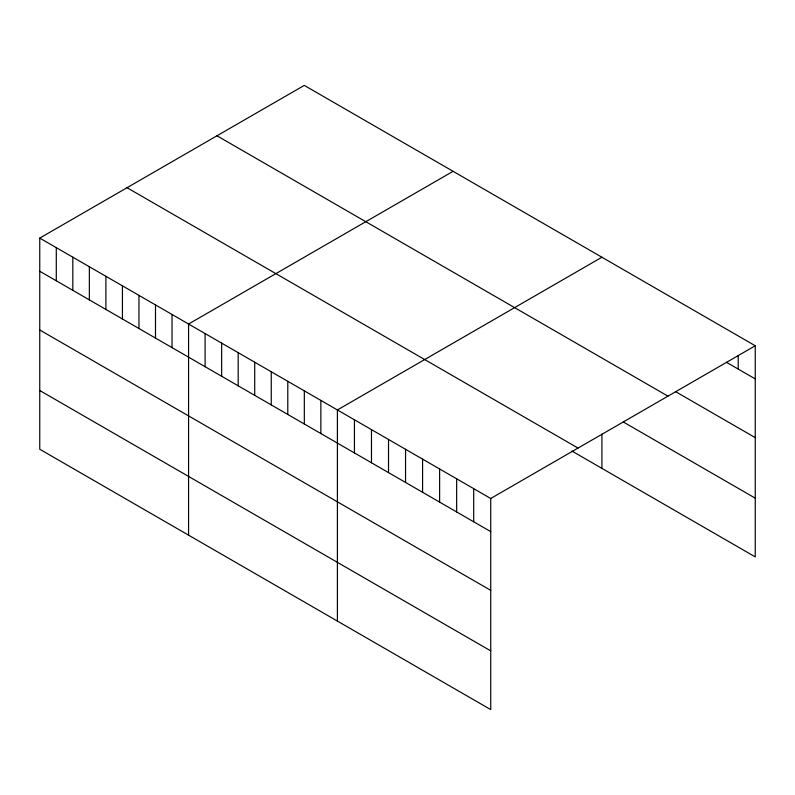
<?xml version="1.0" encoding="UTF-8"?>
<svg xmlns="http://www.w3.org/2000/svg" width="795" height="795" viewBox="0 0 795 795"><rect width="100%" height="100%" fill="white"/><g stroke="black" fill="none" stroke-linecap="round" stroke-linejoin="round"><path stroke-width="1.19" d="M39.75 238.102L490.734 498.485L490.734 709.607L39.75 449.235L39.75 238.102L304.266 85.393L755.25 345.765L755.25 556.898L571.943 451.063M453.09 171.313L188.574 324.032L188.574 535.164M601.914 257.232L337.398 409.952L337.398 621.084M490.734 498.485L755.25 345.765M726.501 362.311L755.25 378.907M675.392 391.538L755.25 437.638M216.975 135.786L667.959 396.158M623.21 421.926L755.25 498.157M127.041 187.709L578.025 448.082M39.75 271.244L490.734 531.626M39.75 329.985L490.734 590.357M39.75 390.504L490.734 650.876M738.217 355.564L738.217 369.069M601.914 434.1L601.914 468.364M473.701 488.647L473.701 521.788M456.658 478.809L456.658 511.95M439.625 468.971L439.625 502.112M422.582 459.132L422.582 492.274M405.549 449.294L405.549 482.436M388.517 439.466L388.517 472.608M371.474 429.628L371.474 462.769M354.441 419.79L354.441 452.931M320.862 400.402L320.862 433.543M304.326 390.862L304.326 424.003M287.79 381.312L287.79 414.453M271.254 371.762L271.254 404.903M254.718 362.222L254.718 395.363M238.182 352.672L238.182 385.814M221.646 343.122L221.646 376.264M205.11 333.572L205.11 366.724M172.038 314.482L172.038 347.624M155.502 304.932L155.502 338.074M138.966 295.392L138.966 328.534M122.43 285.842L122.43 318.984M105.894 276.292L105.894 309.434M89.358 266.742L89.358 299.894M72.822 257.202L72.822 290.344M56.286 247.652L56.286 280.794"/></g></svg>
